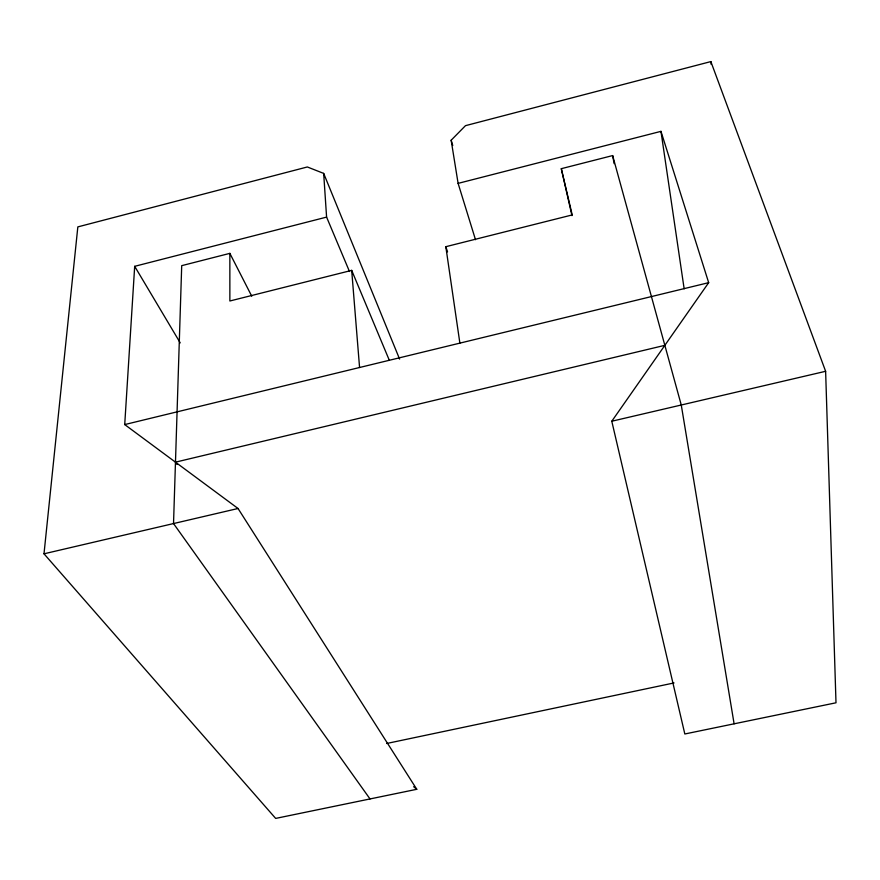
<?xml version="1.0" encoding="UTF-8"?>
<svg xmlns="http://www.w3.org/2000/svg" width="880" height="880" viewBox="0 0 880 880"><rect width="100%" height="100%" fill="white"/><g stroke="black" fill="none" stroke-linecap="round" stroke-linejoin="round"><path stroke-width="1.32" d="M124.718 424.578L134.684 266.321L326.59 217.107L323.675 173.404L307.34 166.969L77.836 226.897L44 553.806L275.671 818.411L416.779 789.294L238.04 508.497L124.718 424.578L708.675 282.667L660.968 131.351L458.106 183.381L475.497 239.701M458.106 183.381L451.154 140.228L465.487 125.664L710.853 61.589L825.627 371.294L836 702.79L684.827 733.986L611.787 421.234L708.675 282.667M251.757 296.197L229.856 253.363L181.709 265.661L173.525 523.556L370.018 798.941M571.956 215.611L561.297 168.685L612.645 155.573L681.263 405.009L734.107 723.811M389.279 360.195L351.692 270.369L229.867 300.993L229.856 253.363M459.877 343.134L445.819 246.697L572.209 214.929L561.297 168.685M664.851 345.334L175.472 462.165L177.001 464.453M44 553.806L238.04 508.497M611.787 421.234L825.627 371.294M386.628 743.501L674.036 682.935M413.633 786.698L416.779 789.294M134.684 266.321L180.235 342.881M326.59 217.107L349.481 271.513M323.675 173.404L399.597 359.095M445.819 246.697L447.557 251.911M451.154 140.228L452.76 145.486M612.645 155.573L614.152 163.658M660.968 131.351L684.156 288.838M710.853 61.589L711.139 64.317M351.692 270.369L359.568 367.51"/></g></svg>
